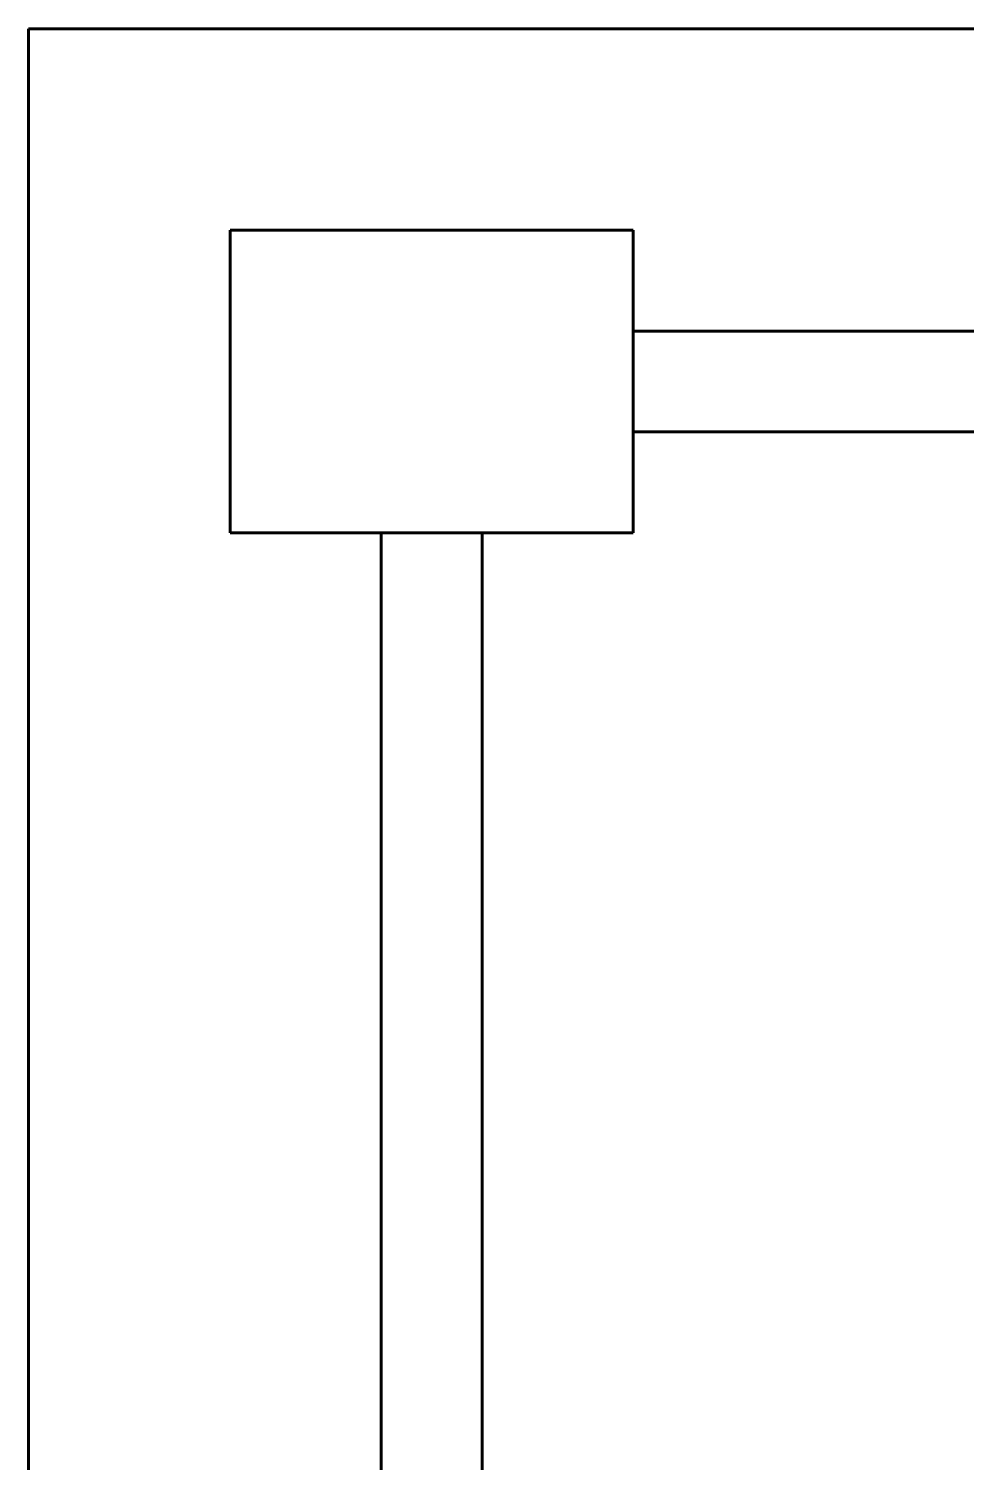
# Model space of a CAD drawing. Extents: x 0 to 297, y 0 to 292.
# Drawn here: x 87.34 to 91.99, y 103.18 to 110.29 of the extents above; entities that cross this region are included whole.
import ezdxf

# ---------------------------------------------------------------- set-up
doc = ezdxf.new("R2010")
doc.units = 0
doc.header["$MEASUREMENT"] = 0
doc.linetypes.add('K5LT_BASIC', pattern=[0])
doc.layers.add('Системный слой', color=7, linetype='Continuous')

# ---------------------------------------------------------------- blocks, each defined once
blk = doc.blocks.new('*U')
at = {"layer": 'Системный слой', "linetype": 'K5LT_BASIC', "lineweight": 60}
for p, q in [((90.3375, 109.2855), (88.3375, 109.2855)), ((88.3375, 109.2855), (88.3375, 107.7855)), ((90.3375, 109.2855), (88.3375, 109.2855)), ((88.3375, 109.2855), (88.3375, 107.7855)), ((90.3375, 109.2855), (88.3375, 109.2855)), ((88.3375, 109.2855), (88.3375, 107.7855)), ((90.3375, 107.7855), (90.3375, 109.2855)), ((90.3375, 107.7855), (90.3375, 109.2855)), ((90.3375, 107.7855), (90.3375, 109.2855)), ((88.3375, 107.7855), (90.3375, 107.7855)), ((88.3375, 107.7855), (90.3375, 107.7855)), ((88.3375, 107.7855), (90.3375, 107.7855))]:
    blk.add_line(p, q, dxfattribs=at)

msp = doc.modelspace()

# ---------------------------------------------------------------- linework, layer by layer
at = {"layer": 'Системный слой', "linetype": 'K5LT_BASIC', "lineweight": 60}
for p, q in [((87.3381, 62.7854), (87.3381, 110.2856)), ((90.8378, 110.2856), (87.3381, 110.2856)), ((136.3378, 110.2856), (90.8378, 110.2856)), ((90.3375, 109.2855), (88.3375, 109.2855)), ((88.3375, 107.7855), (88.3375, 109.2855)), ((88.3375, 109.2855), (88.3375, 107.7855)), ((88.3375, 109.2855), (90.3375, 109.2855)), ((88.3375, 109.2855), (88.3378, 107.7856)), ((90.3375, 109.2855), (88.3375, 109.2855)), ((88.3375, 107.7855), (88.3375, 109.2855)), ((88.3375, 109.2855), (88.3375, 107.7855)), ((88.3375, 109.2855), (90.3375, 109.2855)), ((90.3375, 109.2855), (88.3375, 109.2855)), ((88.3375, 107.7855), (88.3375, 109.2855)), ((88.3375, 109.2855), (88.3375, 107.7855)), ((88.3375, 109.2855), (90.3375, 109.2855)), ((90.3375, 109.2855), (88.3375, 109.2855)), ((88.3375, 107.7855), (88.3375, 109.2855)), ((88.3375, 109.2855), (88.3375, 107.7855)), ((88.3375, 109.2855), (90.3375, 109.2855)), ((90.3378, 109.2856), (88.3378, 109.2856)), ((90.3375, 109.2855), (90.3375, 107.7855)), ((90.3375, 109.2855), (90.3375, 107.7855)), ((90.3375, 109.2855), (90.3375, 107.7855)), ((90.3375, 109.2855), (90.3375, 107.7855)), ((90.3375, 109.2855), (90.3375, 107.7855)), ((90.3375, 109.2855), (90.3375, 107.7855)), ((90.3375, 109.2855), (90.3375, 107.7855)), ((90.3375, 109.2855), (90.3375, 107.7855)), ((90.3378, 109.2856), (90.3378, 107.7856)), ((96.3375, 108.7858), (90.3378, 108.7858)), ((88.3383, 108.2853), (88.3378, 107.7856)), ((96.3375, 108.2855), (90.3375, 108.2855)), ((96.3375, 108.2855), (90.3375, 108.2855)), ((90.3375, 107.7855), (88.3375, 107.7855)), ((88.3375, 107.7855), (90.3375, 107.7855)), ((88.3375, 107.7855), (90.3375, 107.7855)), ((90.3375, 107.7855), (88.3375, 107.7855)), ((88.3375, 107.7855), (90.3375, 107.7855)), ((90.3375, 107.7855), (88.3375, 107.7855)), ((88.3375, 107.7855), (90.3375, 107.7855)), ((88.3375, 107.7855), (90.3375, 107.7855)), ((90.3375, 107.7855), (88.3375, 107.7855)), ((88.3375, 107.7855), (90.3375, 107.7855)), ((88.3375, 107.7855), (90.3375, 107.7855)), ((90.3378, 107.7856), (88.3378, 107.7856)), ((89.8378, 107.7856), (88.3378, 107.7856)), ((88.8378, 107.7856), (88.3378, 107.7856)), ((90.3378, 107.7856), (88.3378, 107.7856)), ((88.3378, 107.7856), (90.3378, 107.7856)), ((88.3378, 107.7856), (90.3378, 107.7856)), ((89.5875, 107.7855), (88.8375, 107.7855)), ((90.3375, 107.7855), (88.8375, 107.7855)), ((89.5875, 107.7855), (88.8375, 107.7855)), ((89.5875, 107.7855), (88.8375, 107.7855)), ((90.3375, 107.7855), (88.8375, 107.7855)), ((89.5875, 107.7855), (88.8375, 107.7855)), ((90.3378, 107.7856), (88.8378, 107.7856)), ((89.5878, 107.7856), (88.8378, 107.7856)), ((89.0871, 107.7855), (89.0871, 102.3445)), ((89.0876, 65.2856), (89.0871, 107.7855)), ((89.5875, 107.7855), (89.5875, 96.2856)), ((89.5875, 107.7855), (89.5875, 93.7855)), ((89.8378, 107.786), (90.3375, 107.7855)), ((89.8378, 107.786), (90.3375, 107.7855)), ((89.8378, 107.786), (90.3375, 107.7855))]:
    msp.add_line(p, q, dxfattribs=at)

# ---------------------------------------------------------------- block references
at = {"layer": 'Системный слой'}
msp.add_blockref('*U', (0, 0), dxfattribs=at)
msp.add_blockref('*U', (0, 0), dxfattribs=at)
msp.add_blockref('*U', (0, 0), dxfattribs=at)
msp.add_blockref('*U', (0, 0), dxfattribs=at)
msp.add_blockref('*U', (0, 0), dxfattribs=at)
msp.add_blockref('*U', (0, 0), dxfattribs=at)
msp.add_blockref('*U', (0, 0), dxfattribs=at)
msp.add_blockref('*U', (0, 0), dxfattribs=at)
msp.add_blockref('*U', (0, 0), dxfattribs=at)
msp.add_blockref('*U', (0, 0), dxfattribs=at)
msp.add_blockref('*U', (0, 0), dxfattribs=at)
msp.add_blockref('*U', (0, 0), dxfattribs=at)
msp.add_blockref('*U', (0, 0), dxfattribs=at)
msp.add_blockref('*U', (0, 0), dxfattribs=at)
msp.add_blockref('*U', (0, 0), dxfattribs=at)
msp.add_blockref('*U', (0, 0), dxfattribs=at)
msp.add_blockref('*U', (0, 0), dxfattribs=at)
msp.add_blockref('*U', (0, 0), dxfattribs=at)
msp.add_blockref('*U', (0, 0), dxfattribs=at)
msp.add_blockref('*U', (0, 0), dxfattribs=at)
msp.add_blockref('*U', (0, 0), dxfattribs=at)
msp.add_blockref('*U', (0, 0), dxfattribs=at)
msp.add_blockref('*U', (0, 0), dxfattribs=at)
msp.add_blockref('*U', (0, 0), dxfattribs=at)
msp.add_blockref('*U', (0, 0), dxfattribs=at)
msp.add_blockref('*U', (0, 0), dxfattribs=at)
msp.add_blockref('*U', (0, 0), dxfattribs=at)
msp.add_blockref('*U', (0, 0), dxfattribs=at)
msp.add_blockref('*U', (0, 0), dxfattribs=at)
msp.add_blockref('*U', (0, 0), dxfattribs=at)
msp.add_blockref('*U', (0, 0), dxfattribs=at)
msp.add_blockref('*U', (0, 0), dxfattribs=at)
msp.add_blockref('*U', (0, 0), dxfattribs=at)
msp.add_blockref('*U', (0, 0), dxfattribs=at)
msp.add_blockref('*U', (0, 0), dxfattribs=at)
msp.add_blockref('*U', (0, 0), dxfattribs=at)
msp.add_blockref('*U', (0, 0), dxfattribs=at)
msp.add_blockref('*U', (0, 0), dxfattribs=at)
msp.add_blockref('*U', (0, 0), dxfattribs=at)
msp.add_blockref('*U', (0, 0), dxfattribs=at)
msp.add_blockref('*U', (0, 0), dxfattribs=at)
msp.add_blockref('*U', (0, 0), dxfattribs=at)
msp.add_blockref('*U', (0, 0), dxfattribs=at)
msp.add_blockref('*U', (0, 0), dxfattribs=at)
msp.add_blockref('*U', (0, 0), dxfattribs=at)
msp.add_blockref('*U', (0, 0), dxfattribs=at)
msp.add_blockref('*U', (0, 0), dxfattribs=at)
msp.add_blockref('*U', (0, 0), dxfattribs=at)
msp.add_blockref('*U', (0, 0), dxfattribs=at)
msp.add_blockref('*U', (0, 0), dxfattribs=at)
msp.add_blockref('*U', (0, 0), dxfattribs=at)
msp.add_blockref('*U', (0, 0), dxfattribs=at)
msp.add_blockref('*U', (0, 0), dxfattribs=at)
msp.add_blockref('*U', (0, 0), dxfattribs=at)
msp.add_blockref('*U', (0, 0), dxfattribs=at)
msp.add_blockref('*U', (0, 0), dxfattribs=at)
msp.add_blockref('*U', (0, 0), dxfattribs=at)
msp.add_blockref('*U', (0, 0), dxfattribs=at)
msp.add_blockref('*U', (0, 0), dxfattribs=at)
msp.add_blockref('*U', (0, 0), dxfattribs=at)
msp.add_blockref('*U', (0, 0), dxfattribs=at)
msp.add_blockref('*U', (0, 0), dxfattribs=at)
msp.add_blockref('*U', (0, 0), dxfattribs=at)
msp.add_blockref('*U', (0, 0), dxfattribs=at)
msp.add_blockref('*U', (0, 0), dxfattribs=at)
msp.add_blockref('*U', (0, 0), dxfattribs=at)
msp.add_blockref('*U', (0, 0), dxfattribs=at)
msp.add_blockref('*U', (0, 0), dxfattribs=at)
msp.add_blockref('*U', (0, 0), dxfattribs=at)
msp.add_blockref('*U', (0, 0), dxfattribs=at)
msp.add_blockref('*U', (0, 0), dxfattribs=at)
msp.add_blockref('*U', (0, 0), dxfattribs=at)
msp.add_blockref('*U', (0, 0), dxfattribs=at)
msp.add_blockref('*U', (0, 0), dxfattribs=at)
msp.add_blockref('*U', (0, 0), dxfattribs=at)
msp.add_blockref('*U', (0, 0), dxfattribs=at)
msp.add_blockref('*U', (0, 0), dxfattribs=at)
msp.add_blockref('*U', (0, 0), dxfattribs=at)
msp.add_blockref('*U', (0, 0), dxfattribs=at)
msp.add_blockref('*U', (0, 0), dxfattribs=at)
msp.add_blockref('*U', (0, 0), dxfattribs=at)
msp.add_blockref('*U', (0, 0), dxfattribs=at)
msp.add_blockref('*U', (0, 0), dxfattribs=at)
msp.add_blockref('*U', (0, 0), dxfattribs=at)
msp.add_blockref('*U', (0, 0), dxfattribs=at)
msp.add_blockref('*U', (0, 0), dxfattribs=at)
msp.add_blockref('*U', (0, 0), dxfattribs=at)
msp.add_blockref('*U', (0, 0), dxfattribs=at)
msp.add_blockref('*U', (0, 0), dxfattribs=at)
msp.add_blockref('*U', (0, 0), dxfattribs=at)
msp.add_blockref('*U', (0, 0), dxfattribs=at)
msp.add_blockref('*U', (0, 0), dxfattribs=at)
msp.add_blockref('*U', (0, 0), dxfattribs=at)
msp.add_blockref('*U', (0, 0), dxfattribs=at)
msp.add_blockref('*U', (0, 0), dxfattribs=at)
msp.add_blockref('*U', (0, 0), dxfattribs=at)
msp.add_blockref('*U', (0, 0), dxfattribs=at)
msp.add_blockref('*U', (0, 0), dxfattribs=at)
msp.add_blockref('*U', (0, 0), dxfattribs=at)
msp.add_blockref('*U', (0, 0), dxfattribs=at)
msp.add_blockref('*U', (0, 0), dxfattribs=at)
msp.add_blockref('*U', (0, 0), dxfattribs=at)
msp.add_blockref('*U', (0, 0), dxfattribs=at)
msp.add_blockref('*U', (0, 0), dxfattribs=at)
msp.add_blockref('*U', (0, 0), dxfattribs=at)
msp.add_blockref('*U', (0, 0), dxfattribs=at)
msp.add_blockref('*U', (0, 0), dxfattribs=at)
msp.add_blockref('*U', (0, 0), dxfattribs=at)
msp.add_blockref('*U', (0, 0), dxfattribs=at)
msp.add_blockref('*U', (0, 0), dxfattribs=at)
msp.add_blockref('*U', (0, 0), dxfattribs=at)
msp.add_blockref('*U', (0, 0), dxfattribs=at)
msp.add_blockref('*U', (0, 0), dxfattribs=at)
msp.add_blockref('*U', (0, 0), dxfattribs=at)
msp.add_blockref('*U', (0, 0), dxfattribs=at)
msp.add_blockref('*U', (0, 0), dxfattribs=at)
msp.add_blockref('*U', (0, 0), dxfattribs=at)
msp.add_blockref('*U', (0, 0), dxfattribs=at)
msp.add_blockref('*U', (0, 0), dxfattribs=at)
msp.add_blockref('*U', (0, 0), dxfattribs=at)
msp.add_blockref('*U', (0, 0), dxfattribs=at)
msp.add_blockref('*U', (0, 0), dxfattribs=at)
msp.add_blockref('*U', (0, 0), dxfattribs=at)
msp.add_blockref('*U', (0, 0), dxfattribs=at)
msp.add_blockref('*U', (0, 0), dxfattribs=at)
msp.add_blockref('*U', (0, 0), dxfattribs=at)
msp.add_blockref('*U', (0, 0), dxfattribs=at)
msp.add_blockref('*U', (0, 0), dxfattribs=at)
msp.add_blockref('*U', (0, 0), dxfattribs=at)
msp.add_blockref('*U', (0, 0), dxfattribs=at)
msp.add_blockref('*U', (0, 0), dxfattribs=at)
msp.add_blockref('*U', (0, 0), dxfattribs=at)
msp.add_blockref('*U', (0, 0), dxfattribs=at)
msp.add_blockref('*U', (0, 0), dxfattribs=at)
msp.add_blockref('*U', (0, 0), dxfattribs=at)
msp.add_blockref('*U', (0, 0), dxfattribs=at)
msp.add_blockref('*U', (0, 0), dxfattribs=at)
msp.add_blockref('*U', (0, 0), dxfattribs=at)
msp.add_blockref('*U', (0, 0), dxfattribs=at)
msp.add_blockref('*U', (0, 0), dxfattribs=at)
msp.add_blockref('*U', (0, 0), dxfattribs=at)
msp.add_blockref('*U', (0, 0), dxfattribs=at)
msp.add_blockref('*U', (0, 0), dxfattribs=at)
msp.add_blockref('*U', (0, 0), dxfattribs=at)
msp.add_blockref('*U', (0, 0), dxfattribs=at)
msp.add_blockref('*U', (0, 0), dxfattribs=at)
msp.add_blockref('*U', (0, 0), dxfattribs=at)
msp.add_blockref('*U', (0, 0), dxfattribs=at)
msp.add_blockref('*U', (0, 0), dxfattribs=at)
msp.add_blockref('*U', (0, 0), dxfattribs=at)
msp.add_blockref('*U', (0, 0), dxfattribs=at)
msp.add_blockref('*U', (0, 0), dxfattribs=at)
msp.add_blockref('*U', (0, 0), dxfattribs=at)
msp.add_blockref('*U', (0, 0), dxfattribs=at)
msp.add_blockref('*U', (0, 0), dxfattribs=at)
msp.add_blockref('*U', (0, 0), dxfattribs=at)
msp.add_blockref('*U', (0, 0), dxfattribs=at)
msp.add_blockref('*U', (0, 0), dxfattribs=at)
msp.add_blockref('*U', (0, 0), dxfattribs=at)
msp.add_blockref('*U', (0, 0), dxfattribs=at)
msp.add_blockref('*U', (0, 0), dxfattribs=at)
msp.add_blockref('*U', (0, 0), dxfattribs=at)
msp.add_blockref('*U', (0, 0), dxfattribs=at)
msp.add_blockref('*U', (0, 0), dxfattribs=at)
msp.add_blockref('*U', (0, 0), dxfattribs=at)
msp.add_blockref('*U', (0, 0), dxfattribs=at)
msp.add_blockref('*U', (0, 0), dxfattribs=at)
msp.add_blockref('*U', (0, 0), dxfattribs=at)
msp.add_blockref('*U', (0, 0), dxfattribs=at)
msp.add_blockref('*U', (0, 0), dxfattribs=at)
msp.add_blockref('*U', (0, 0), dxfattribs=at)
msp.add_blockref('*U', (0, 0), dxfattribs=at)
msp.add_blockref('*U', (0, 0), dxfattribs=at)
msp.add_blockref('*U', (0, 0), dxfattribs=at)
msp.add_blockref('*U', (0, 0), dxfattribs=at)
msp.add_blockref('*U', (0, 0), dxfattribs=at)
msp.add_blockref('*U', (0, 0), dxfattribs=at)
msp.add_blockref('*U', (0, 0), dxfattribs=at)
msp.add_blockref('*U', (0, 0), dxfattribs=at)
msp.add_blockref('*U', (0, 0), dxfattribs=at)
msp.add_blockref('*U', (0, 0), dxfattribs=at)
msp.add_blockref('*U', (0, 0), dxfattribs=at)
msp.add_blockref('*U', (0, 0), dxfattribs=at)
msp.add_blockref('*U', (0, 0), dxfattribs=at)
msp.add_blockref('*U', (0, 0), dxfattribs=at)
msp.add_blockref('*U', (0, 0), dxfattribs=at)
msp.add_blockref('*U', (0, 0), dxfattribs=at)
msp.add_blockref('*U', (0, 0), dxfattribs=at)
msp.add_blockref('*U', (0, 0), dxfattribs=at)
msp.add_blockref('*U', (0, 0), dxfattribs=at)
msp.add_blockref('*U', (0, 0), dxfattribs=at)
msp.add_blockref('*U', (0, 0), dxfattribs=at)
msp.add_blockref('*U', (0, 0), dxfattribs=at)
msp.add_blockref('*U', (0, 0), dxfattribs=at)
msp.add_blockref('*U', (0, 0), dxfattribs=at)
msp.add_blockref('*U', (0, 0), dxfattribs=at)
msp.add_blockref('*U', (0, 0), dxfattribs=at)
msp.add_blockref('*U', (0, 0), dxfattribs=at)
msp.add_blockref('*U', (0, 0), dxfattribs=at)
msp.add_blockref('*U', (0, 0), dxfattribs=at)
msp.add_blockref('*U', (0, 0), dxfattribs=at)
msp.add_blockref('*U', (0, 0), dxfattribs=at)
msp.add_blockref('*U', (0, 0), dxfattribs=at)
msp.add_blockref('*U', (0, 0), dxfattribs=at)
msp.add_blockref('*U', (0, 0), dxfattribs=at)
msp.add_blockref('*U', (0, 0), dxfattribs=at)
msp.add_blockref('*U', (0, 0), dxfattribs=at)
msp.add_blockref('*U', (0, 0), dxfattribs=at)
msp.add_blockref('*U', (0, 0), dxfattribs=at)
msp.add_blockref('*U', (0, 0), dxfattribs=at)
msp.add_blockref('*U', (0, 0), dxfattribs=at)
msp.add_blockref('*U', (0, 0), dxfattribs=at)
msp.add_blockref('*U', (0, 0), dxfattribs=at)
msp.add_blockref('*U', (0, 0), dxfattribs=at)
msp.add_blockref('*U', (0, 0), dxfattribs=at)
msp.add_blockref('*U', (0, 0), dxfattribs=at)
msp.add_blockref('*U', (0, 0), dxfattribs=at)
msp.add_blockref('*U', (0, 0), dxfattribs=at)
msp.add_blockref('*U', (0, 0), dxfattribs=at)
msp.add_blockref('*U', (0, 0), dxfattribs=at)
msp.add_blockref('*U', (0, 0), dxfattribs=at)
msp.add_blockref('*U', (0, 0), dxfattribs=at)
msp.add_blockref('*U', (0, 0), dxfattribs=at)
msp.add_blockref('*U', (0, 0), dxfattribs=at)
msp.add_blockref('*U', (0, 0), dxfattribs=at)
msp.add_blockref('*U', (0, 0), dxfattribs=at)
msp.add_blockref('*U', (0, 0), dxfattribs=at)
msp.add_blockref('*U', (0, 0), dxfattribs=at)
msp.add_blockref('*U', (0, 0), dxfattribs=at)
msp.add_blockref('*U', (0, 0), dxfattribs=at)
msp.add_blockref('*U', (0, 0), dxfattribs=at)
msp.add_blockref('*U', (0, 0), dxfattribs=at)
msp.add_blockref('*U', (0, 0), dxfattribs=at)
msp.add_blockref('*U', (0, 0), dxfattribs=at)
msp.add_blockref('*U', (0, 0), dxfattribs=at)
msp.add_blockref('*U', (0, 0), dxfattribs=at)
msp.add_blockref('*U', (0, 0), dxfattribs=at)
msp.add_blockref('*U', (0, 0), dxfattribs=at)
msp.add_blockref('*U', (0, 0), dxfattribs=at)
msp.add_blockref('*U', (0, 0), dxfattribs=at)
msp.add_blockref('*U', (0, 0), dxfattribs=at)
msp.add_blockref('*U', (0, 0), dxfattribs=at)
msp.add_blockref('*U', (0, 0), dxfattribs=at)
msp.add_blockref('*U', (0, 0), dxfattribs=at)
msp.add_blockref('*U', (0, 0), dxfattribs=at)
msp.add_blockref('*U', (0, 0), dxfattribs=at)
msp.add_blockref('*U', (0, 0), dxfattribs=at)
msp.add_blockref('*U', (0, 0), dxfattribs=at)
msp.add_blockref('*U', (0, 0), dxfattribs=at)
msp.add_blockref('*U', (0, 0), dxfattribs=at)
msp.add_blockref('*U', (0, 0), dxfattribs=at)
msp.add_blockref('*U', (0, 0), dxfattribs=at)
msp.add_blockref('*U', (0, 0), dxfattribs=at)
msp.add_blockref('*U', (0, 0), dxfattribs=at)
msp.add_blockref('*U', (0, 0), dxfattribs=at)
msp.add_blockref('*U', (0, 0), dxfattribs=at)
msp.add_blockref('*U', (0, 0), dxfattribs=at)
msp.add_blockref('*U', (0, 0), dxfattribs=at)
msp.add_blockref('*U', (0, 0), dxfattribs=at)
msp.add_blockref('*U', (0, 0), dxfattribs=at)
msp.add_blockref('*U', (0, 0), dxfattribs=at)
msp.add_blockref('*U', (0, 0), dxfattribs=at)
msp.add_blockref('*U', (0, 0), dxfattribs=at)
msp.add_blockref('*U', (0, 0), dxfattribs=at)
msp.add_blockref('*U', (0, 0), dxfattribs=at)
msp.add_blockref('*U', (0, 0), dxfattribs=at)
msp.add_blockref('*U', (0, 0), dxfattribs=at)
msp.add_blockref('*U', (0, 0), dxfattribs=at)
msp.add_blockref('*U', (0, 0), dxfattribs=at)
msp.add_blockref('*U', (0, 0), dxfattribs=at)
msp.add_blockref('*U', (0, 0), dxfattribs=at)
msp.add_blockref('*U', (0, 0), dxfattribs=at)
msp.add_blockref('*U', (0, 0), dxfattribs=at)
msp.add_blockref('*U', (0, 0), dxfattribs=at)
msp.add_blockref('*U', (0, 0), dxfattribs=at)
msp.add_blockref('*U', (0, 0), dxfattribs=at)
msp.add_blockref('*U', (0, 0), dxfattribs=at)
msp.add_blockref('*U', (0, 0), dxfattribs=at)
msp.add_blockref('*U', (0, 0), dxfattribs=at)
msp.add_blockref('*U', (0, 0), dxfattribs=at)
msp.add_blockref('*U', (0, 0), dxfattribs=at)
msp.add_blockref('*U', (0, 0), dxfattribs=at)
msp.add_blockref('*U', (0, 0), dxfattribs=at)
msp.add_blockref('*U', (0, 0), dxfattribs=at)
msp.add_blockref('*U', (0, 0), dxfattribs=at)
msp.add_blockref('*U', (0, 0), dxfattribs=at)
msp.add_blockref('*U', (0, 0), dxfattribs=at)
msp.add_blockref('*U', (0, 0), dxfattribs=at)
msp.add_blockref('*U', (0, 0), dxfattribs=at)
msp.add_blockref('*U', (0, 0), dxfattribs=at)
msp.add_blockref('*U', (0, 0), dxfattribs=at)
msp.add_blockref('*U', (0, 0), dxfattribs=at)
msp.add_blockref('*U', (0, 0), dxfattribs=at)
msp.add_blockref('*U', (0, 0), dxfattribs=at)
msp.add_blockref('*U', (0, 0), dxfattribs=at)
msp.add_blockref('*U', (0, 0), dxfattribs=at)
msp.add_blockref('*U', (0, 0), dxfattribs=at)
msp.add_blockref('*U', (0, 0), dxfattribs=at)
msp.add_blockref('*U', (0, 0), dxfattribs=at)
msp.add_blockref('*U', (0, 0), dxfattribs=at)
msp.add_blockref('*U', (0, 0), dxfattribs=at)
msp.add_blockref('*U', (0, 0), dxfattribs=at)
msp.add_blockref('*U', (0, 0), dxfattribs=at)
msp.add_blockref('*U', (0, 0), dxfattribs=at)
msp.add_blockref('*U', (0, 0), dxfattribs=at)
msp.add_blockref('*U', (0, 0), dxfattribs=at)
msp.add_blockref('*U', (0, 0), dxfattribs=at)
msp.add_blockref('*U', (0, 0), dxfattribs=at)
msp.add_blockref('*U', (0, 0), dxfattribs=at)
msp.add_blockref('*U', (0, 0), dxfattribs=at)
msp.add_blockref('*U', (0, 0), dxfattribs=at)
msp.add_blockref('*U', (0, 0), dxfattribs=at)
msp.add_blockref('*U', (0, 0), dxfattribs=at)
msp.add_blockref('*U', (0, 0), dxfattribs=at)
msp.add_blockref('*U', (0, 0), dxfattribs=at)
msp.add_blockref('*U', (0, 0), dxfattribs=at)
msp.add_blockref('*U', (0, 0), dxfattribs=at)
msp.add_blockref('*U', (0, 0), dxfattribs=at)
msp.add_blockref('*U', (0, 0), dxfattribs=at)
msp.add_blockref('*U', (0, 0), dxfattribs=at)
msp.add_blockref('*U', (0, 0), dxfattribs=at)
msp.add_blockref('*U', (0, 0), dxfattribs=at)
msp.add_blockref('*U', (0, 0), dxfattribs=at)
msp.add_blockref('*U', (0, 0), dxfattribs=at)
msp.add_blockref('*U', (0, 0), dxfattribs=at)
msp.add_blockref('*U', (0, 0), dxfattribs=at)
msp.add_blockref('*U', (0, 0), dxfattribs=at)
msp.add_blockref('*U', (0, 0), dxfattribs=at)
msp.add_blockref('*U', (0, 0), dxfattribs=at)
msp.add_blockref('*U', (0, 0), dxfattribs=at)
msp.add_blockref('*U', (0, 0), dxfattribs=at)
msp.add_blockref('*U', (0, 0), dxfattribs=at)
msp.add_blockref('*U', (0, 0), dxfattribs=at)
msp.add_blockref('*U', (0, 0), dxfattribs=at)
msp.add_blockref('*U', (0, 0), dxfattribs=at)
msp.add_blockref('*U', (0, 0), dxfattribs=at)
msp.add_blockref('*U', (0, 0), dxfattribs=at)
msp.add_blockref('*U', (0, 0), dxfattribs=at)
msp.add_blockref('*U', (0, 0), dxfattribs=at)
msp.add_blockref('*U', (0, 0), dxfattribs=at)
msp.add_blockref('*U', (0, 0), dxfattribs=at)
msp.add_blockref('*U', (0, 0), dxfattribs=at)
msp.add_blockref('*U', (0, 0), dxfattribs=at)
msp.add_blockref('*U', (0, 0), dxfattribs=at)
msp.add_blockref('*U', (0, 0), dxfattribs=at)
msp.add_blockref('*U', (0, 0), dxfattribs=at)
msp.add_blockref('*U', (0, 0), dxfattribs=at)
msp.add_blockref('*U', (0, 0), dxfattribs=at)
msp.add_blockref('*U', (0, 0), dxfattribs=at)
msp.add_blockref('*U', (0, 0), dxfattribs=at)
msp.add_blockref('*U', (0, 0), dxfattribs=at)
msp.add_blockref('*U', (0, 0), dxfattribs=at)
msp.add_blockref('*U', (0, 0), dxfattribs=at)
msp.add_blockref('*U', (0, 0), dxfattribs=at)
msp.add_blockref('*U', (0, 0), dxfattribs=at)
msp.add_blockref('*U', (0, 0), dxfattribs=at)
msp.add_blockref('*U', (0, 0), dxfattribs=at)
msp.add_blockref('*U', (0, 0), dxfattribs=at)
msp.add_blockref('*U', (0, 0), dxfattribs=at)
msp.add_blockref('*U', (0, 0), dxfattribs=at)
msp.add_blockref('*U', (0, 0), dxfattribs=at)
msp.add_blockref('*U', (0, 0), dxfattribs=at)
msp.add_blockref('*U', (0, 0), dxfattribs=at)
msp.add_blockref('*U', (0, 0), dxfattribs=at)
msp.add_blockref('*U', (0, 0), dxfattribs=at)
msp.add_blockref('*U', (0, 0), dxfattribs=at)
msp.add_blockref('*U', (0, 0), dxfattribs=at)
msp.add_blockref('*U', (0, 0), dxfattribs=at)
msp.add_blockref('*U', (0, 0), dxfattribs=at)
msp.add_blockref('*U', (0, 0), dxfattribs=at)
msp.add_blockref('*U', (0, 0), dxfattribs=at)
msp.add_blockref('*U', (0, 0), dxfattribs=at)
msp.add_blockref('*U', (0, 0), dxfattribs=at)
msp.add_blockref('*U', (0, 0), dxfattribs=at)
msp.add_blockref('*U', (0, 0), dxfattribs=at)
msp.add_blockref('*U', (0, 0), dxfattribs=at)
msp.add_blockref('*U', (0, 0), dxfattribs=at)
msp.add_blockref('*U', (0, 0), dxfattribs=at)
msp.add_blockref('*U', (0, 0), dxfattribs=at)
msp.add_blockref('*U', (0, 0), dxfattribs=at)
msp.add_blockref('*U', (0, 0), dxfattribs=at)
msp.add_blockref('*U', (0, 0), dxfattribs=at)
msp.add_blockref('*U', (0, 0), dxfattribs=at)
msp.add_blockref('*U', (0, 0), dxfattribs=at)
msp.add_blockref('*U', (0, 0), dxfattribs=at)
msp.add_blockref('*U', (0, 0), dxfattribs=at)
msp.add_blockref('*U', (0, 0), dxfattribs=at)
msp.add_blockref('*U', (0, 0), dxfattribs=at)
msp.add_blockref('*U', (0, 0), dxfattribs=at)
msp.add_blockref('*U', (0, 0), dxfattribs=at)
msp.add_blockref('*U', (0, 0), dxfattribs=at)
msp.add_blockref('*U', (0, 0), dxfattribs=at)
msp.add_blockref('*U', (0, 0), dxfattribs=at)
msp.add_blockref('*U', (0, 0), dxfattribs=at)
msp.add_blockref('*U', (0, 0), dxfattribs=at)
msp.add_blockref('*U', (0, 0), dxfattribs=at)
msp.add_blockref('*U', (0, 0), dxfattribs=at)
msp.add_blockref('*U', (0, 0), dxfattribs=at)
msp.add_blockref('*U', (0, 0), dxfattribs=at)
msp.add_blockref('*U', (0, 0), dxfattribs=at)
msp.add_blockref('*U', (0, 0), dxfattribs=at)
msp.add_blockref('*U', (0, 0), dxfattribs=at)
msp.add_blockref('*U', (0, 0), dxfattribs=at)
msp.add_blockref('*U', (0, 0), dxfattribs=at)
msp.add_blockref('*U', (0, 0), dxfattribs=at)
msp.add_blockref('*U', (0, 0), dxfattribs=at)
msp.add_blockref('*U', (0, 0), dxfattribs=at)
msp.add_blockref('*U', (0, 0), dxfattribs=at)
msp.add_blockref('*U', (0, 0), dxfattribs=at)
msp.add_blockref('*U', (0, 0), dxfattribs=at)
msp.add_blockref('*U', (0, 0), dxfattribs=at)
msp.add_blockref('*U', (0, 0), dxfattribs=at)
msp.add_blockref('*U', (0, 0), dxfattribs=at)
msp.add_blockref('*U', (0, 0), dxfattribs=at)
msp.add_blockref('*U', (0, 0), dxfattribs=at)
msp.add_blockref('*U', (0, 0), dxfattribs=at)
msp.add_blockref('*U', (0, 0), dxfattribs=at)
msp.add_blockref('*U', (0, 0), dxfattribs=at)
msp.add_blockref('*U', (0, 0), dxfattribs=at)
msp.add_blockref('*U', (0, 0), dxfattribs=at)
msp.add_blockref('*U', (0, 0), dxfattribs=at)

doc.saveas('drawing.dxf')
